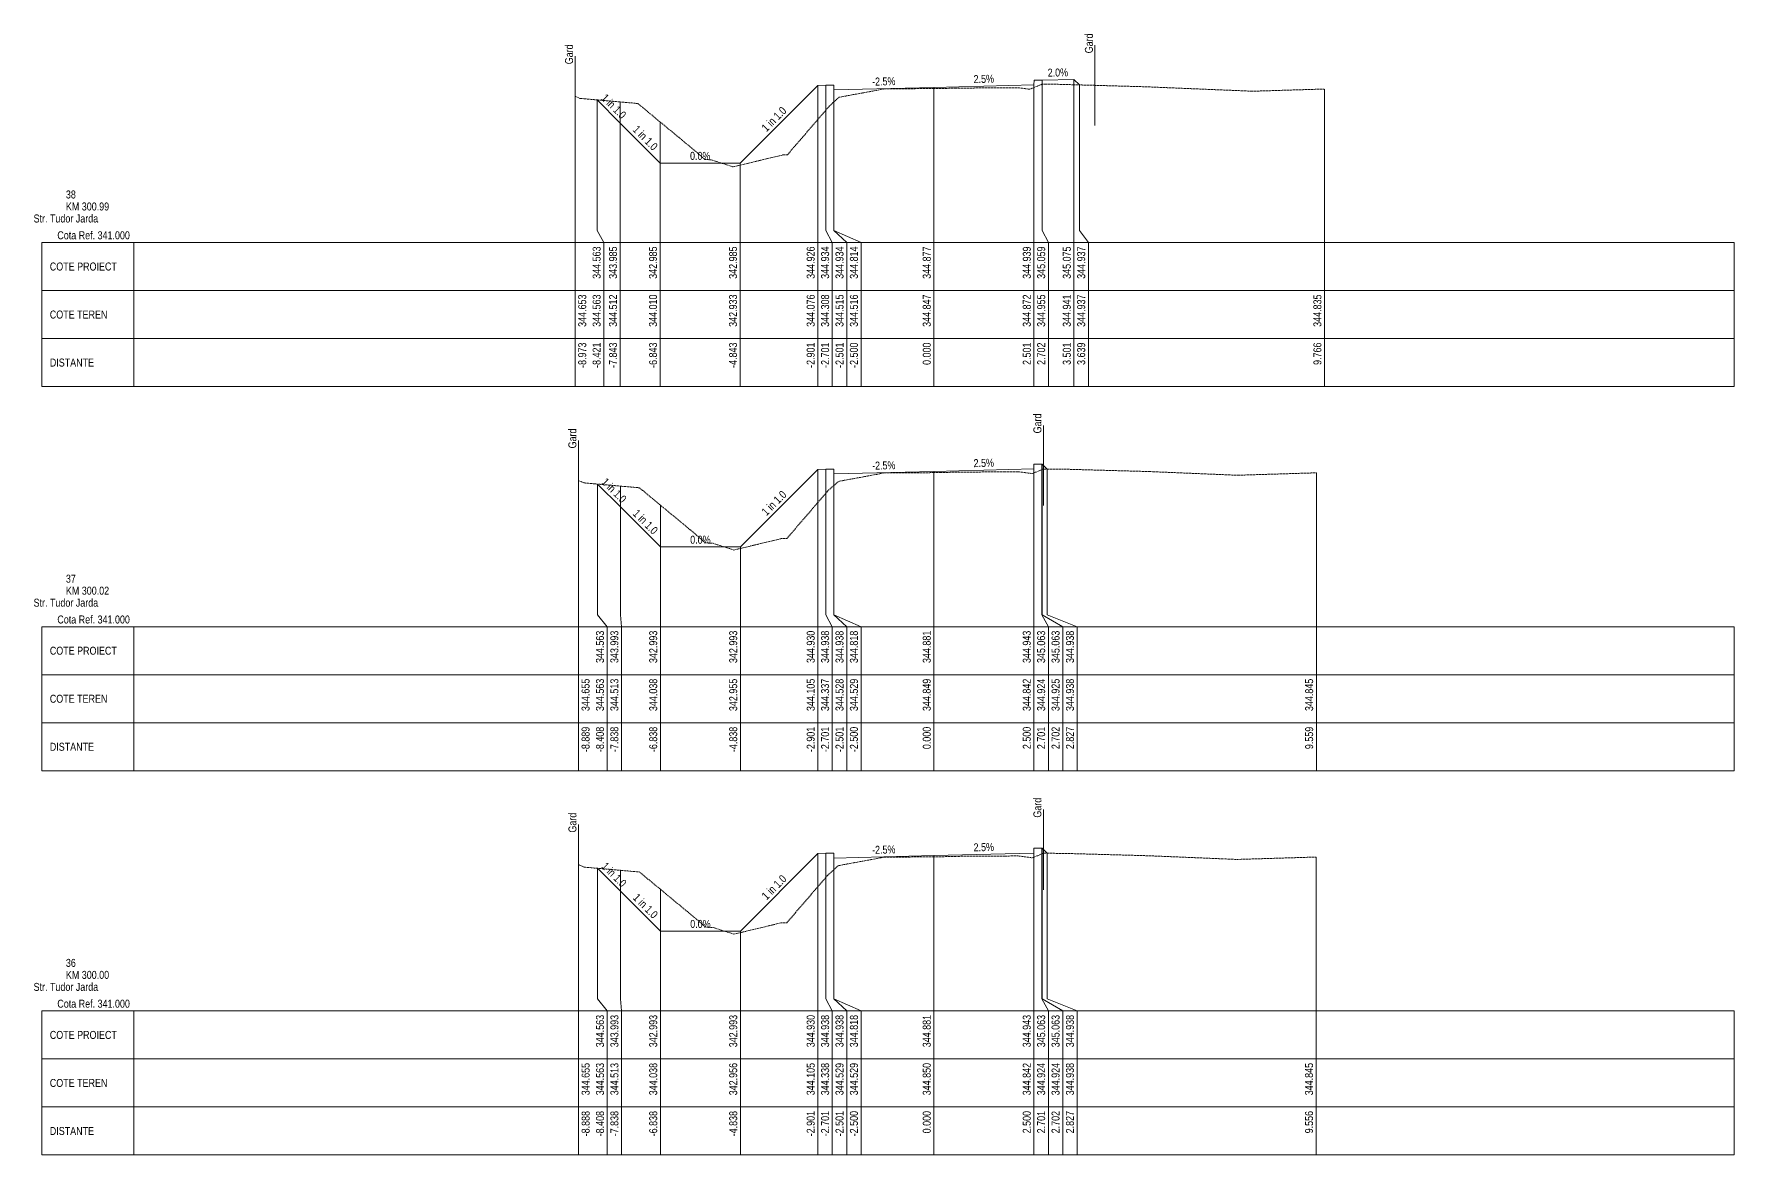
# Paper-space layout 'Str. Tudor Jarda-XS-1' of a CAD drawing. Extents: x 5 to 860, y 10 to 5944.
# Drawn here: x 5 to 430, y 3370 to 3650.1 of the extents above; entities that cross this region are included whole.
import ezdxf
from ezdxf.enums import TextEntityAlignment as Align

# ---------------------------------------------------------------- set-up
doc = ezdxf.new("R2010")
doc.units = 0
doc.linetypes.add('DASHED2', pattern=[0.375, 0.25, -0.125])
doc.layers.add('ARD-No Plot', color=1, linetype='Continuous', lineweight=0, plot=False)
for name, color, linetype, lineweight in [('DESIGN-TEXT', 7, 'Continuous', 0), ('EXISTING-TEXT', 7, 'Continuous', 0), ('LINES', 7, 'Continuous', 0), ('Text', 7, 'Continuous', 0), ('X-RL', 7, 'Continuous', 0), ('XPLOT-DESIGN', 5, 'Continuous', 0), ('XPLOT-EXISTING', 3, 'DASHED2', 0), ('XPLOT-GRADE', 7, 'Continuous', 0), ('XPLOT-KM', 7, 'Continuous', 0), ('XPLOT-TITLE', 7, 'Continuous', 0)]:
    doc.layers.add(name, color=color, linetype=linetype, lineweight=lineweight)
doc.styles.add('Arial', font='arial.ttf', dxfattribs={"width": 0.8})

psp = doc.layouts.new('Str. Tudor Jarda-XS-1')

# ---------------------------------------------------------------- linework, layer by layer
at = {"layer": 'LINES'}
for p, q in [((270.236, 3647.267), (270.236, 3627.267)), ((140.273, 3644.527), (140.273, 3624.527)), ((257.017, 3601), (257.017, 3638.593)), ((257.017, 3601), (257.017, 3638.593)), ((257.017, 3601), (257.017, 3638.593)), ((265.01, 3601), (265.01, 3638.752)), ((265.01, 3601), (265.01, 3638.752)), ((265.01, 3601), (265.01, 3638.752)), ((140.273, 3601), (140.273, 3634.527)), ((140.273, 3601), (140.273, 3634.527)), ((145.792, 3601), (145.792, 3633.629)), ((145.792, 3601), (145.792, 3633.629)), ((145.792, 3601), (145.792, 3633.629)), ((200.99, 3601), (200.99, 3637.262)), ((200.99, 3601), (200.99, 3637.262)), ((200.99, 3601), (200.99, 3637.262)), ((202.99, 3601), (202.99, 3637.342)), ((202.99, 3601), (202.99, 3637.342)), ((202.99, 3601), (202.99, 3637.342)), ((204.99, 3601), (204.99, 3637.342)), ((204.99, 3601), (204.99, 3637.342)), ((204.99, 3601), (204.99, 3637.342)), ((205, 3601), (205, 3636.142)), ((205, 3601), (205, 3636.142)), ((205, 3601), (205, 3636.142)), ((230, 3601), (230, 3636.767)), ((230, 3601), (230, 3636.767)), ((230, 3601), (230, 3636.767)), ((255.007, 3601), (255.007, 3637.393)), ((255.007, 3601), (255.007, 3637.393)), ((255.007, 3601), (255.007, 3637.393)), ((266.389, 3601), (266.389, 3637.373)), ((266.389, 3601), (266.389, 3637.373)), ((266.389, 3601), (266.389, 3637.373)), ((327.656, 3601), (327.656, 3636.348)), ((327.656, 3601), (327.656, 3636.348)), ((151.574, 3601), (151.574, 3633.12)), ((151.574, 3601), (151.574, 3633.12)), ((151.574, 3601), (151.574, 3633.12)), ((161.574, 3601), (161.574, 3628.099)), ((161.574, 3601), (161.574, 3628.099)), ((161.574, 3601), (161.574, 3628.099)), ((181.574, 3601), (181.574, 3617.847)), ((181.574, 3601), (181.574, 3617.847)), ((181.574, 3601), (181.574, 3617.847)), ((140.273, 3598), (140.273, 3601)), ((140.273, 3598), (140.273, 3601)), ((147.473, 3598), (145.792, 3601)), ((147.473, 3598), (145.792, 3601)), ((147.473, 3598), (145.792, 3601)), ((151.574, 3598), (151.574, 3601)), ((151.574, 3598), (151.574, 3601)), ((151.574, 3598), (151.574, 3601)), ((161.574, 3598), (161.574, 3601)), ((161.574, 3598), (161.574, 3601)), ((161.574, 3598), (161.574, 3601)), ((181.574, 3598), (181.574, 3601)), ((181.574, 3598), (181.574, 3601)), ((181.574, 3598), (181.574, 3601)), ((200.99, 3598), (200.99, 3601)), ((200.99, 3598), (200.99, 3601)), ((200.99, 3598), (200.99, 3601)), ((204.59, 3598), (202.99, 3601)), ((204.59, 3598), (202.99, 3601)), ((204.59, 3598), (202.99, 3601)), ((208.19, 3598), (204.99, 3601)), ((208.19, 3598), (204.99, 3601)), ((208.19, 3598), (204.99, 3601)), ((211.79, 3598), (205, 3601)), ((211.79, 3598), (205, 3601)), ((211.79, 3598), (205, 3601)), ((230, 3598), (230, 3601)), ((230, 3598), (230, 3601)), ((230, 3598), (230, 3601)), ((255.007, 3598), (255.007, 3601)), ((255.007, 3598), (255.007, 3601)), ((255.007, 3598), (255.007, 3601)), ((258.607, 3598), (257.017, 3601)), ((258.607, 3598), (257.017, 3601)), ((258.607, 3598), (257.017, 3601)), ((265.01, 3598), (265.01, 3601)), ((265.01, 3598), (265.01, 3601)), ((265.01, 3598), (265.01, 3601)), ((268.61, 3598), (266.389, 3601)), ((268.61, 3598), (266.389, 3601)), ((268.61, 3598), (266.389, 3601)), ((327.656, 3598), (327.656, 3601)), ((327.656, 3598), (327.656, 3601)), ((6.982, 3586), (6.982, 3598)), ((6.982, 3598), (30, 3598)), ((30, 3562), (30, 3598)), ((30, 3598), (430, 3598)), ((140.273, 3562), (140.273, 3598)), ((140.273, 3562), (140.273, 3598)), ((147.473, 3562), (147.473, 3598)), ((147.473, 3562), (147.473, 3598)), ((147.473, 3562), (147.473, 3598)), ((151.574, 3562), (151.574, 3598)), ((151.574, 3562), (151.574, 3598)), ((151.574, 3562), (151.574, 3598)), ((161.574, 3562), (161.574, 3598)), ((161.574, 3562), (161.574, 3598)), ((161.574, 3562), (161.574, 3598)), ((181.574, 3562), (181.574, 3598)), ((181.574, 3562), (181.574, 3598)), ((181.574, 3562), (181.574, 3598)), ((200.99, 3562), (200.99, 3598)), ((200.99, 3562), (200.99, 3598)), ((200.99, 3562), (200.99, 3598)), ((204.59, 3562), (204.59, 3598)), ((204.59, 3562), (204.59, 3598)), ((204.59, 3562), (204.59, 3598)), ((208.19, 3562), (208.19, 3598)), ((208.19, 3562), (208.19, 3598)), ((208.19, 3562), (208.19, 3598)), ((211.79, 3562), (211.79, 3598)), ((211.79, 3562), (211.79, 3598)), ((211.79, 3562), (211.79, 3598)), ((230, 3562), (230, 3598)), ((230, 3562), (230, 3598)), ((230, 3562), (230, 3598)), ((255.007, 3562), (255.007, 3598)), ((255.007, 3562), (255.007, 3598)), ((255.007, 3562), (255.007, 3598)), ((258.607, 3562), (258.607, 3598)), ((258.607, 3562), (258.607, 3598)), ((258.607, 3562), (258.607, 3598)), ((265.01, 3562), (265.01, 3598)), ((265.01, 3562), (265.01, 3598)), ((265.01, 3562), (265.01, 3598)), ((268.61, 3562), (268.61, 3598)), ((268.61, 3562), (268.61, 3598)), ((268.61, 3562), (268.61, 3598)), ((327.656, 3562), (327.656, 3598)), ((327.656, 3562), (327.656, 3598)), ((430, 3562), (430, 3598)), ((6.982, 3574), (6.982, 3586)), ((6.982, 3586), (30, 3586)), ((30, 3586), (6.982, 3586)), ((30, 3586), (430, 3586)), ((6.982, 3562), (6.982, 3574)), ((6.982, 3574), (30, 3574)), ((30, 3574), (6.982, 3574)), ((30, 3574), (430, 3574)), ((30, 3562), (6.982, 3562)), ((30, 3562), (430, 3562)), ((141.11, 3548.554), (141.11, 3528.554)), ((257.357, 3552.295), (257.357, 3532.295)), ((200.99, 3505), (200.99, 3541.302)), ((200.99, 3505), (200.99, 3541.302)), ((200.99, 3505), (200.99, 3541.302)), ((202.99, 3505), (202.99, 3541.382)), ((202.99, 3505), (202.99, 3541.382)), ((202.99, 3505), (202.99, 3541.382)), ((204.99, 3505), (204.99, 3541.382)), ((204.99, 3505), (204.99, 3541.382)), ((204.99, 3505), (204.99, 3541.382)), ((205, 3505), (205, 3540.182)), ((205, 3505), (205, 3540.182)), ((205, 3505), (205, 3540.182)), ((230, 3505), (230, 3540.807)), ((230, 3505), (230, 3540.807)), ((230, 3505), (230, 3540.807)), ((255, 3505), (255, 3541.432)), ((255, 3505), (255, 3541.432)), ((255, 3505), (255, 3541.432)), ((257.01, 3505), (257.01, 3542.632)), ((257.01, 3505), (257.01, 3542.632)), ((257.01, 3505), (257.01, 3542.632)), ((257.02, 3505), (257.02, 3542.632)), ((257.02, 3505), (257.02, 3542.632)), ((257.02, 3505), (257.02, 3542.632)), ((258.269, 3505), (258.269, 3541.382)), ((258.269, 3505), (258.269, 3541.382)), ((258.269, 3505), (258.269, 3541.382)), ((325.591, 3505), (325.591, 3540.447)), ((325.591, 3505), (325.591, 3540.447)), ((141.11, 3505), (141.11, 3538.554)), ((141.11, 3505), (141.11, 3538.554)), ((145.917, 3505), (145.917, 3537.629)), ((145.917, 3505), (145.917, 3537.629)), ((145.917, 3505), (145.917, 3537.629)), ((151.617, 3505), (151.617, 3537.127)), ((151.617, 3505), (151.617, 3537.127)), ((151.617, 3505), (151.617, 3537.127)), ((161.617, 3505), (161.617, 3532.376)), ((161.617, 3505), (161.617, 3532.376)), ((161.617, 3505), (161.617, 3532.376)), ((181.617, 3505), (181.617, 3521.929)), ((181.617, 3505), (181.617, 3521.929)), ((181.617, 3505), (181.617, 3521.929)), ((6.982, 3490), (6.982, 3502)), ((6.982, 3502), (30, 3502)), ((30, 3466), (30, 3502)), ((30, 3502), (430, 3502)), ((141.11, 3502), (141.11, 3505)), ((141.11, 3502), (141.11, 3505)), ((141.11, 3466), (141.11, 3502)), ((141.11, 3466), (141.11, 3502)), ((148.31, 3502), (145.917, 3505)), ((148.31, 3502), (145.917, 3505)), ((148.31, 3502), (145.917, 3505)), ((148.31, 3466), (148.31, 3502)), ((148.31, 3466), (148.31, 3502)), ((148.31, 3466), (148.31, 3502)), ((151.91, 3502), (151.617, 3505)), ((151.91, 3502), (151.617, 3505)), ((151.91, 3502), (151.617, 3505)), ((151.91, 3466), (151.91, 3502)), ((151.91, 3466), (151.91, 3502)), ((151.91, 3466), (151.91, 3502)), ((161.617, 3502), (161.617, 3505)), ((161.617, 3502), (161.617, 3505)), ((161.617, 3502), (161.617, 3505)), ((161.617, 3466), (161.617, 3502)), ((161.617, 3466), (161.617, 3502)), ((161.617, 3466), (161.617, 3502)), ((181.617, 3502), (181.617, 3505)), ((181.617, 3502), (181.617, 3505)), ((181.617, 3502), (181.617, 3505)), ((181.617, 3466), (181.617, 3502)), ((181.617, 3466), (181.617, 3502)), ((181.617, 3466), (181.617, 3502)), ((200.99, 3502), (200.99, 3505)), ((200.99, 3502), (200.99, 3505)), ((200.99, 3502), (200.99, 3505)), ((200.99, 3466), (200.99, 3502)), ((200.99, 3466), (200.99, 3502)), ((200.99, 3466), (200.99, 3502)), ((204.59, 3502), (202.99, 3505)), ((204.59, 3502), (202.99, 3505)), ((204.59, 3502), (202.99, 3505)), ((204.59, 3466), (204.59, 3502)), ((204.59, 3466), (204.59, 3502)), ((204.59, 3466), (204.59, 3502)), ((208.19, 3502), (204.99, 3505)), ((208.19, 3502), (204.99, 3505)), ((208.19, 3502), (204.99, 3505)), ((211.79, 3502), (205, 3505)), ((211.79, 3502), (205, 3505)), ((211.79, 3502), (205, 3505)), ((208.19, 3466), (208.19, 3502)), ((208.19, 3466), (208.19, 3502)), ((208.19, 3466), (208.19, 3502)), ((211.79, 3466), (211.79, 3502)), ((211.79, 3466), (211.79, 3502)), ((211.79, 3466), (211.79, 3502)), ((230, 3502), (230, 3505)), ((230, 3502), (230, 3505)), ((230, 3502), (230, 3505)), ((230, 3466), (230, 3502)), ((230, 3466), (230, 3502)), ((230, 3466), (230, 3502)), ((255, 3502), (255, 3505)), ((255, 3502), (255, 3505)), ((255, 3502), (255, 3505)), ((255, 3466), (255, 3502)), ((255, 3466), (255, 3502)), ((255, 3466), (255, 3502)), ((258.6, 3502), (257.01, 3505)), ((258.6, 3502), (257.01, 3505)), ((258.6, 3502), (257.01, 3505)), ((262.2, 3502), (257.02, 3505)), ((262.2, 3502), (257.02, 3505)), ((262.2, 3502), (257.02, 3505)), ((265.8, 3502), (258.269, 3505)), ((265.8, 3502), (258.269, 3505)), ((265.8, 3502), (258.269, 3505)), ((258.6, 3466), (258.6, 3502)), ((258.6, 3466), (258.6, 3502)), ((258.6, 3466), (258.6, 3502)), ((262.2, 3466), (262.2, 3502)), ((262.2, 3466), (262.2, 3502)), ((262.2, 3466), (262.2, 3502)), ((265.8, 3466), (265.8, 3502)), ((265.8, 3466), (265.8, 3502)), ((265.8, 3466), (265.8, 3502)), ((325.591, 3502), (325.591, 3505)), ((325.591, 3502), (325.591, 3505)), ((325.591, 3466), (325.591, 3502)), ((325.591, 3466), (325.591, 3502)), ((430, 3466), (430, 3502)), ((6.982, 3478), (6.982, 3490)), ((6.982, 3490), (30, 3490)), ((30, 3490), (6.982, 3490)), ((30, 3490), (430, 3490)), ((6.982, 3466), (6.982, 3478)), ((6.982, 3478), (30, 3478)), ((30, 3478), (6.982, 3478)), ((30, 3478), (430, 3478)), ((30, 3466), (6.982, 3466)), ((30, 3466), (430, 3466)), ((257.359, 3456.293), (257.359, 3436.293)), ((141.124, 3452.554), (141.124, 3432.554)), ((257.01, 3409), (257.01, 3446.632)), ((257.01, 3409), (257.01, 3446.632)), ((257.01, 3409), (257.01, 3446.632)), ((257.02, 3409), (257.02, 3446.633)), ((257.02, 3409), (257.02, 3446.633)), ((257.02, 3409), (257.02, 3446.633)), ((141.124, 3409), (141.124, 3442.554)), ((141.124, 3409), (141.124, 3442.554)), ((200.99, 3409), (200.99, 3445.302)), ((200.99, 3409), (200.99, 3445.302)), ((200.99, 3409), (200.99, 3445.302)), ((202.99, 3409), (202.99, 3445.382)), ((202.99, 3409), (202.99, 3445.382)), ((202.99, 3409), (202.99, 3445.382)), ((204.99, 3409), (204.99, 3445.382)), ((204.99, 3409), (204.99, 3445.382)), ((204.99, 3409), (204.99, 3445.382)), ((205, 3409), (205, 3444.182)), ((205, 3409), (205, 3444.182)), ((205, 3409), (205, 3444.182)), ((230, 3409), (230, 3444.807)), ((230, 3409), (230, 3444.807)), ((230, 3409), (230, 3444.807)), ((255, 3409), (255, 3445.432)), ((255, 3409), (255, 3445.432)), ((255, 3409), (255, 3445.432)), ((258.274, 3409), (258.274, 3445.378)), ((258.274, 3409), (258.274, 3445.378)), ((258.274, 3409), (258.274, 3445.378)), ((325.558, 3409), (325.558, 3444.449)), ((325.558, 3409), (325.558, 3444.449)), ((145.924, 3409), (145.924, 3441.629)), ((145.924, 3409), (145.924, 3441.629)), ((145.924, 3409), (145.924, 3441.629)), ((151.62, 3409), (151.62, 3441.127)), ((151.62, 3409), (151.62, 3441.127)), ((151.62, 3409), (151.62, 3441.127)), ((161.62, 3409), (161.62, 3436.378)), ((161.62, 3409), (161.62, 3436.378)), ((161.62, 3409), (161.62, 3436.378)), ((181.62, 3409), (181.62, 3425.933)), ((181.62, 3409), (181.62, 3425.933)), ((181.62, 3409), (181.62, 3425.933)), ((141.124, 3406), (141.124, 3409)), ((141.124, 3406), (141.124, 3409)), ((148.324, 3406), (145.924, 3409)), ((148.324, 3406), (145.924, 3409)), ((148.324, 3406), (145.924, 3409)), ((151.924, 3406), (151.62, 3409)), ((151.924, 3406), (151.62, 3409)), ((151.924, 3406), (151.62, 3409)), ((161.62, 3406), (161.62, 3409)), ((161.62, 3406), (161.62, 3409)), ((161.62, 3406), (161.62, 3409)), ((181.62, 3406), (181.62, 3409)), ((181.62, 3406), (181.62, 3409)), ((181.62, 3406), (181.62, 3409)), ((200.99, 3406), (200.99, 3409)), ((200.99, 3406), (200.99, 3409)), ((200.99, 3406), (200.99, 3409)), ((204.59, 3406), (202.99, 3409)), ((204.59, 3406), (202.99, 3409)), ((204.59, 3406), (202.99, 3409)), ((208.19, 3406), (204.99, 3409)), ((208.19, 3406), (204.99, 3409)), ((208.19, 3406), (204.99, 3409)), ((211.79, 3406), (205, 3409)), ((211.79, 3406), (205, 3409)), ((211.79, 3406), (205, 3409)), ((230, 3406), (230, 3409)), ((230, 3406), (230, 3409)), ((230, 3406), (230, 3409)), ((255, 3406), (255, 3409)), ((255, 3406), (255, 3409)), ((255, 3406), (255, 3409)), ((258.6, 3406), (257.01, 3409)), ((258.6, 3406), (257.01, 3409)), ((258.6, 3406), (257.01, 3409)), ((262.2, 3406), (257.02, 3409)), ((262.2, 3406), (257.02, 3409)), ((262.2, 3406), (257.02, 3409)), ((265.8, 3406), (258.274, 3409)), ((265.8, 3406), (258.274, 3409)), ((265.8, 3406), (258.274, 3409)), ((325.558, 3406), (325.558, 3409)), ((325.558, 3406), (325.558, 3409)), ((6.982, 3394), (6.982, 3406)), ((6.982, 3406), (30, 3406)), ((30, 3370), (30, 3406)), ((30, 3406), (430, 3406)), ((141.124, 3370), (141.124, 3406)), ((141.124, 3370), (141.124, 3406)), ((148.324, 3370), (148.324, 3406)), ((148.324, 3370), (148.324, 3406)), ((148.324, 3370), (148.324, 3406)), ((151.924, 3370), (151.924, 3406)), ((151.924, 3370), (151.924, 3406)), ((151.924, 3370), (151.924, 3406)), ((161.62, 3370), (161.62, 3406)), ((161.62, 3370), (161.62, 3406)), ((161.62, 3370), (161.62, 3406)), ((181.62, 3370), (181.62, 3406)), ((181.62, 3370), (181.62, 3406)), ((181.62, 3370), (181.62, 3406)), ((200.99, 3370), (200.99, 3406)), ((200.99, 3370), (200.99, 3406)), ((200.99, 3370), (200.99, 3406)), ((204.59, 3370), (204.59, 3406)), ((204.59, 3370), (204.59, 3406)), ((204.59, 3370), (204.59, 3406)), ((208.19, 3370), (208.19, 3406)), ((208.19, 3370), (208.19, 3406)), ((208.19, 3370), (208.19, 3406)), ((211.79, 3370), (211.79, 3406)), ((211.79, 3370), (211.79, 3406)), ((211.79, 3370), (211.79, 3406)), ((230, 3370), (230, 3406)), ((230, 3370), (230, 3406)), ((230, 3370), (230, 3406)), ((255, 3370), (255, 3406)), ((255, 3370), (255, 3406)), ((255, 3370), (255, 3406)), ((258.6, 3370), (258.6, 3406)), ((258.6, 3370), (258.6, 3406)), ((258.6, 3370), (258.6, 3406)), ((262.2, 3370), (262.2, 3406)), ((262.2, 3370), (262.2, 3406)), ((262.2, 3370), (262.2, 3406)), ((265.8, 3370), (265.8, 3406)), ((265.8, 3370), (265.8, 3406)), ((265.8, 3370), (265.8, 3406)), ((325.558, 3370), (325.558, 3406)), ((325.558, 3370), (325.558, 3406)), ((430, 3370), (430, 3406)), ((6.982, 3382), (6.982, 3394)), ((6.982, 3394), (30, 3394)), ((30, 3394), (6.982, 3394)), ((30, 3394), (430, 3394)), ((6.982, 3370), (6.982, 3382)), ((6.982, 3382), (30, 3382)), ((30, 3382), (6.982, 3382)), ((30, 3382), (430, 3382)), ((30, 3370), (6.982, 3370)), ((30, 3370), (430, 3370))]:
    psp.add_line(p, q, dxfattribs=at)
at = {"layer": 'XPLOT-DESIGN'}
for p, q in [((255.007, 3637.393), (255.017, 3638.593)), ((255.017, 3638.593), (257.017, 3638.593)), ((257.017, 3638.593), (265.01, 3638.752)), ((265.01, 3638.752), (266.389, 3637.373)), ((145.792, 3633.629), (151.574, 3627.847)), ((181.574, 3617.847), (200.99, 3637.262)), ((200.99, 3637.262), (202.99, 3637.342)), ((202.99, 3637.342), (204.99, 3637.342)), ((204.99, 3637.342), (205, 3636.142)), ((205, 3636.142), (230, 3636.767)), ((230, 3636.767), (255.007, 3637.393)), ((151.574, 3627.847), (161.574, 3617.847)), ((161.574, 3617.847), (181.574, 3617.847)), ((181.617, 3521.929), (200.99, 3541.302)), ((200.99, 3541.302), (202.99, 3541.382)), ((202.99, 3541.382), (204.99, 3541.382)), ((204.99, 3541.382), (205, 3540.182)), ((205, 3540.182), (230, 3540.807)), ((230, 3540.807), (255, 3541.432)), ((255, 3541.432), (255.01, 3542.632)), ((255.01, 3542.632), (257.01, 3542.632)), ((257.01, 3542.632), (257.02, 3542.632)), ((257.02, 3542.632), (258.269, 3541.382)), ((145.917, 3537.629), (151.617, 3531.929)), ((151.617, 3531.929), (161.617, 3521.929)), ((161.617, 3521.929), (181.617, 3521.929)), ((255, 3445.432), (255.01, 3446.632)), ((255.01, 3446.632), (257.01, 3446.632)), ((257.01, 3446.632), (257.02, 3446.633)), ((257.02, 3446.633), (258.274, 3445.378)), ((181.62, 3425.933), (200.99, 3445.302)), ((200.99, 3445.302), (202.99, 3445.382)), ((202.99, 3445.382), (204.99, 3445.382)), ((204.99, 3445.382), (205, 3444.182)), ((205, 3444.182), (230, 3444.807)), ((230, 3444.807), (255, 3445.432)), ((145.924, 3441.629), (151.62, 3435.933)), ((151.62, 3435.933), (161.62, 3425.933)), ((161.62, 3425.933), (181.62, 3425.933))]:
    psp.add_line(p, q, dxfattribs=at)
at = {"layer": 'XPLOT-EXISTING'}
for p, q in [((140.273, 3634.527), (141.44, 3634.012)), ((141.44, 3634.012), (145.792, 3633.629)), ((145.792, 3633.629), (151.574, 3633.12)), ((205, 3633.164), (206.239, 3634.285)), ((206.239, 3634.285), (215.648, 3636.012)), ((215.648, 3636.012), (217.545, 3636.383)), ((217.545, 3636.383), (230, 3636.468)), ((230, 3636.468), (232.311, 3636.484)), ((230, 3636.468), (230, 3636.468)), ((232.311, 3636.484), (235.66, 3636.575)), ((235.66, 3636.575), (248.333, 3636.654)), ((248.333, 3636.654), (251.05, 3636.686)), ((251.05, 3636.686), (253.94, 3636.289)), ((253.94, 3636.289), (255.007, 3636.725)), ((255.007, 3636.725), (257.017, 3637.546)), ((257.017, 3637.546), (257.144, 3637.598)), ((257.144, 3637.598), (258.081, 3637.602)), ((258.081, 3637.602), (265.01, 3637.411)), ((265.01, 3637.411), (266.389, 3637.373)), ((266.389, 3637.373), (270.236, 3637.267)), ((270.236, 3637.267), (282.715, 3636.917)), ((282.715, 3636.917), (309.655, 3635.799)), ((309.655, 3635.799), (327.656, 3636.348)), ((151.574, 3633.12), (155.969, 3632.733)), ((155.969, 3632.733), (161.574, 3628.099)), ((200.99, 3628.761), (202.99, 3631.083)), ((202.99, 3631.083), (204.01, 3632.267)), ((204.01, 3632.267), (204.99, 3633.155)), ((204.99, 3633.155), (205, 3633.164)), ((161.574, 3628.099), (170.956, 3620.345)), ((193.366, 3619.908), (200.99, 3628.761)), ((170.956, 3620.345), (172.739, 3618.759)), ((172.739, 3618.759), (174.321, 3618.658)), ((174.321, 3618.658), (179.795, 3616.899)), ((179.795, 3616.899), (181.574, 3617.326)), ((181.574, 3617.326), (192.199, 3619.875)), ((192.199, 3619.875), (193.366, 3619.908)), ((215.094, 3539.951), (217.433, 3540.409)), ((217.433, 3540.409), (230, 3540.495)), ((230, 3540.495), (231.52, 3540.505)), ((230, 3540.495), (230, 3540.495)), ((231.52, 3540.505), (235.64, 3540.616)), ((235.64, 3540.616), (247.722, 3540.692)), ((247.722, 3540.692), (251.041, 3540.731)), ((251.041, 3540.731), (254.57, 3540.246)), ((254.57, 3540.246), (255, 3540.422)), ((255, 3540.422), (257.01, 3541.243)), ((257.01, 3541.243), (257.02, 3541.247)), ((257.02, 3541.247), (257.357, 3541.385)), ((257.357, 3541.385), (258.269, 3541.382)), ((258.269, 3541.382), (262.156, 3541.371)), ((262.156, 3541.371), (283.594, 3540.77)), ((283.594, 3540.77), (305.862, 3539.846)), ((305.862, 3539.846), (325.591, 3540.447)), ((141.11, 3538.554), (142.529, 3537.928)), ((142.529, 3537.928), (145.917, 3537.629)), ((145.917, 3537.629), (151.617, 3537.127)), ((151.617, 3537.127), (156.376, 3536.708)), ((156.376, 3536.708), (161.617, 3532.376)), ((202.99, 3535.372), (203.382, 3535.827)), ((203.382, 3535.827), (204.99, 3537.283)), ((204.99, 3537.283), (205, 3537.292)), ((205, 3537.292), (206.117, 3538.303)), ((206.117, 3538.303), (215.094, 3539.951)), ((161.617, 3532.376), (170.66, 3524.901)), ((193.231, 3524.041), (200.99, 3533.05)), ((200.99, 3533.05), (202.99, 3535.372)), ((170.66, 3524.901), (172.839, 3522.964)), ((181.617, 3521.554), (191.818, 3524.001)), ((191.818, 3524.001), (193.231, 3524.041)), ((172.839, 3522.964), (174.771, 3522.84)), ((174.771, 3522.84), (179.991, 3521.164)), ((179.991, 3521.164), (181.617, 3521.554)), ((141.124, 3442.554), (142.547, 3441.926)), ((205, 3441.294), (206.115, 3442.304)), ((206.115, 3442.304), (215.085, 3443.95)), ((215.085, 3443.95), (217.432, 3444.409)), ((217.432, 3444.409), (230, 3444.495)), ((230, 3444.495), (231.507, 3444.505)), ((230, 3444.495), (230, 3444.495)), ((231.507, 3444.505), (235.64, 3444.617)), ((235.64, 3444.617), (247.712, 3444.693)), ((247.712, 3444.693), (251.04, 3444.731)), ((251.04, 3444.731), (254.58, 3444.246)), ((254.58, 3444.246), (255, 3444.417)), ((255, 3444.417), (257.01, 3445.238)), ((257.01, 3445.238), (257.02, 3445.242)), ((257.02, 3445.242), (257.359, 3445.381)), ((257.359, 3445.381), (258.274, 3445.378)), ((258.274, 3445.378), (262.245, 3445.367)), ((262.245, 3445.367), (283.608, 3444.768)), ((283.608, 3444.768), (305.8, 3443.846)), ((305.8, 3443.846), (325.558, 3444.449)), ((142.547, 3441.926), (145.924, 3441.629)), ((145.924, 3441.629), (151.62, 3441.127)), ((151.62, 3441.127), (156.383, 3440.707)), ((156.383, 3440.707), (161.62, 3436.378)), ((200.99, 3437.055), (202.99, 3439.377)), ((202.99, 3439.377), (203.371, 3439.82)), ((203.371, 3439.82), (204.99, 3441.285)), ((204.99, 3441.285), (205, 3441.294)), ((161.62, 3436.378), (170.656, 3428.91)), ((193.229, 3428.043), (200.99, 3437.055)), ((170.656, 3428.91), (172.841, 3426.967)), ((172.841, 3426.967), (174.779, 3426.843)), ((174.779, 3426.843), (179.994, 3425.168)), ((179.994, 3425.168), (181.62, 3425.558)), ((181.62, 3425.558), (191.812, 3428.003)), ((191.812, 3428.003), (193.229, 3428.043))]:
    psp.add_line(p, q, dxfattribs=at)

# ---------------------------------------------------------------- texts
at = {"layer": 'ARD-No Plot', "style": 'Arial', "width": 0.8}
for p in [(13, 3603), (13, 3507), (13, 3411)]:
    psp.add_text('Str. Tudor Jarda', height=2, dxfattribs=at).set_placement(p, align=Align.CENTER)
at = {"layer": 'DESIGN-TEXT', "style": 'Arial', "width": 0.8}
for s, p in [('344.563', (146.673, 3597)), ('343.985', (150.774, 3597)), ('342.985', (160.774, 3597)), ('342.985', (180.774, 3597)), ('344.926', (200.19, 3597)), ('344.934', (203.79, 3597)), ('344.934', (207.39, 3597)), ('344.814', (210.99, 3597)), ('344.877', (229.2, 3597)), ('344.939', (254.207, 3597)), ('345.059', (257.807, 3597)), ('345.075', (264.21, 3597)), ('344.937', (267.81, 3597)), ('344.563', (147.51, 3501)), ('343.993', (151.11, 3501)), ('342.993', (160.817, 3501)), ('342.993', (180.817, 3501)), ('344.930', (200.19, 3501)), ('344.938', (203.79, 3501)), ('344.938', (207.39, 3501)), ('344.818', (210.99, 3501)), ('344.881', (229.2, 3501)), ('344.943', (254.2, 3501)), ('345.063', (257.8, 3501)), ('345.063', (261.4, 3501)), ('344.938', (265, 3501)), ('344.563', (147.524, 3405)), ('343.993', (151.124, 3405)), ('342.993', (160.82, 3405)), ('342.993', (180.82, 3405)), ('344.930', (200.19, 3405)), ('344.938', (203.79, 3405)), ('344.938', (207.39, 3405)), ('344.818', (210.99, 3405)), ('344.881', (229.2, 3405)), ('344.943', (254.2, 3405)), ('345.063', (257.8, 3405)), ('345.063', (261.4, 3405)), ('344.938', (265, 3405))]:
    psp.add_text(s, height=2, rotation=90, dxfattribs=at).set_placement(p, align=Align.RIGHT)
at = {"layer": 'EXISTING-TEXT', "style": 'Arial', "width": 0.8}
for s, p in [('344.653', (143.073, 3585)), ('344.563', (146.673, 3585)), ('344.512', (150.774, 3585)), ('344.010', (160.774, 3585)), ('342.933', (180.774, 3585)), ('344.076', (200.19, 3585)), ('344.308', (203.79, 3585)), ('344.515', (207.39, 3585)), ('344.516', (210.99, 3585)), ('344.847', (229.2, 3585)), ('344.847', (229.2, 3585)), ('344.872', (254.207, 3585)), ('344.955', (257.807, 3585)), ('344.941', (264.21, 3585)), ('344.937', (267.81, 3585)), ('344.835', (326.856, 3585)), ('344.655', (143.91, 3489)), ('344.563', (147.51, 3489)), ('344.513', (151.11, 3489)), ('344.038', (160.817, 3489)), ('342.955', (180.817, 3489)), ('344.105', (200.19, 3489)), ('344.337', (203.79, 3489)), ('344.528', (207.39, 3489)), ('344.529', (210.99, 3489)), ('344.849', (229.2, 3489)), ('344.849', (229.2, 3489)), ('344.842', (254.2, 3489)), ('344.924', (257.8, 3489)), ('344.925', (261.4, 3489)), ('344.938', (265, 3489)), ('344.845', (324.791, 3489)), ('344.655', (143.924, 3393)), ('344.563', (147.524, 3393)), ('344.513', (151.124, 3393)), ('344.038', (160.82, 3393)), ('342.956', (180.82, 3393)), ('344.105', (200.19, 3393)), ('344.338', (203.79, 3393)), ('344.529', (207.39, 3393)), ('344.529', (210.99, 3393)), ('344.850', (229.2, 3393)), ('344.850', (229.2, 3393)), ('344.842', (254.2, 3393)), ('344.924', (257.8, 3393)), ('344.924', (261.4, 3393)), ('344.938', (265, 3393)), ('344.845', (324.758, 3393))]:
    psp.add_text(s, height=2, rotation=90, dxfattribs=at).set_placement(p, align=Align.RIGHT)
at = {"layer": 'Text', "style": 'Arial', "width": 0.8}
for p in [(139.773, 3642.527), (269.736, 3645.267), (256.857, 3550.295), (140.61, 3546.554), (140.624, 3450.554), (256.859, 3454.293)]:
    psp.add_text('Gard', height=2, rotation=90, dxfattribs=at).set_placement(p)
for s, p in [('-8.973', (143.073, 3573)), ('-8.973', (143.073, 3573)), ('-8.421', (146.673, 3573)), ('-8.421', (146.673, 3573)), ('-8.421', (146.673, 3573)), ('-7.843', (150.774, 3573)), ('-7.843', (150.774, 3573)), ('-7.843', (150.774, 3573)), ('-6.843', (160.774, 3573)), ('-6.843', (160.774, 3573)), ('-6.843', (160.774, 3573)), ('-4.843', (180.774, 3573)), ('-4.843', (180.774, 3573)), ('-4.843', (180.774, 3573)), ('-2.901', (200.19, 3573)), ('-2.901', (200.19, 3573)), ('-2.901', (200.19, 3573)), ('-2.701', (203.79, 3573)), ('-2.701', (203.79, 3573)), ('-2.701', (203.79, 3573)), ('-2.501', (207.39, 3573)), ('-2.501', (207.39, 3573)), ('-2.501', (207.39, 3573)), ('-2.500', (210.99, 3573)), ('-2.500', (210.99, 3573)), ('-2.500', (210.99, 3573)), ('0.000', (229.2, 3573)), ('0.000', (229.2, 3573)), ('0.000', (229.2, 3573)), ('2.501', (254.207, 3573)), ('2.501', (254.207, 3573)), ('2.501', (254.207, 3573)), ('2.702', (257.807, 3573)), ('2.702', (257.807, 3573)), ('2.702', (257.807, 3573)), ('3.501', (264.21, 3573)), ('3.501', (264.21, 3573)), ('3.501', (264.21, 3573)), ('3.639', (267.81, 3573)), ('3.639', (267.81, 3573)), ('3.639', (267.81, 3573)), ('9.766', (326.856, 3573)), ('9.766', (326.856, 3573)), ('-8.889', (143.91, 3477)), ('-8.889', (143.91, 3477)), ('-8.408', (147.51, 3477)), ('-8.408', (147.51, 3477)), ('-8.408', (147.51, 3477)), ('-7.838', (151.11, 3477)), ('-7.838', (151.11, 3477)), ('-7.838', (151.11, 3477)), ('-6.838', (160.817, 3477)), ('-6.838', (160.817, 3477)), ('-6.838', (160.817, 3477)), ('-4.838', (180.817, 3477)), ('-4.838', (180.817, 3477)), ('-4.838', (180.817, 3477)), ('-2.901', (200.19, 3477)), ('-2.901', (200.19, 3477)), ('-2.901', (200.19, 3477)), ('-2.701', (203.79, 3477)), ('-2.701', (203.79, 3477)), ('-2.701', (203.79, 3477)), ('-2.501', (207.39, 3477)), ('-2.501', (207.39, 3477)), ('-2.501', (207.39, 3477)), ('-2.500', (210.99, 3477)), ('-2.500', (210.99, 3477)), ('-2.500', (210.99, 3477)), ('0.000', (229.2, 3477)), ('0.000', (229.2, 3477)), ('0.000', (229.2, 3477)), ('2.500', (254.2, 3477)), ('2.500', (254.2, 3477)), ('2.500', (254.2, 3477)), ('2.701', (257.8, 3477)), ('2.701', (257.8, 3477)), ('2.701', (257.8, 3477)), ('2.702', (261.4, 3477)), ('2.702', (261.4, 3477)), ('2.702', (261.4, 3477)), ('2.827', (265, 3477)), ('2.827', (265, 3477)), ('2.827', (265, 3477)), ('9.559', (324.791, 3477)), ('9.559', (324.791, 3477)), ('-8.888', (143.924, 3381)), ('-8.888', (143.924, 3381)), ('-8.408', (147.524, 3381)), ('-8.408', (147.524, 3381)), ('-8.408', (147.524, 3381)), ('-7.838', (151.124, 3381)), ('-7.838', (151.124, 3381)), ('-7.838', (151.124, 3381)), ('-6.838', (160.82, 3381)), ('-6.838', (160.82, 3381)), ('-6.838', (160.82, 3381)), ('-4.838', (180.82, 3381)), ('-4.838', (180.82, 3381)), ('-4.838', (180.82, 3381)), ('-2.901', (200.19, 3381)), ('-2.901', (200.19, 3381)), ('-2.901', (200.19, 3381)), ('-2.701', (203.79, 3381)), ('-2.701', (203.79, 3381)), ('-2.701', (203.79, 3381)), ('-2.501', (207.39, 3381)), ('-2.501', (207.39, 3381)), ('-2.501', (207.39, 3381)), ('-2.500', (210.99, 3381)), ('-2.500', (210.99, 3381)), ('-2.500', (210.99, 3381)), ('0.000', (229.2, 3381)), ('0.000', (229.2, 3381)), ('0.000', (229.2, 3381)), ('2.500', (254.2, 3381)), ('2.500', (254.2, 3381)), ('2.500', (254.2, 3381)), ('2.701', (257.8, 3381)), ('2.701', (257.8, 3381)), ('2.701', (257.8, 3381)), ('2.702', (261.4, 3381)), ('2.702', (261.4, 3381)), ('2.702', (261.4, 3381)), ('2.827', (265, 3381)), ('2.827', (265, 3381)), ('2.827', (265, 3381)), ('9.556', (324.758, 3381)), ('9.556', (324.758, 3381))]:
    psp.add_text(s, height=2, rotation=90, dxfattribs=at).set_placement(p, align=Align.RIGHT)
at = {"layer": 'X-RL', "style": 'Arial', "width": 0.8}
for p in [(29, 3598.8), (29, 3502.8), (29, 3406.8)]:
    psp.add_text('Cota Ref. 341.000', height=2, dxfattribs=at).set_placement(p, align=Align.RIGHT)
at = {"layer": 'XPLOT-GRADE', "style": 'Arial', "width": 0.8}
for s, rotation, p in [('-2.5%', 1.4321, (217.48, 3637.255)), ('2.5%', 1.4321, (242.484, 3637.88)), ('2.0%', 1.14576, (260.997, 3639.472)), ('1 in 1.0', 315, (149.249, 3631.304)), ('1 in 1.0', 45, (190.716, 3628.12)), ('1 in 1.0', 315, (157.14, 3623.412)), ('0.0%', 0, (171.574, 3618.647)), ('-2.5%', 1.4321, (217.48, 3541.294)), ('2.5%', 1.4321, (242.48, 3541.919)), ('1 in 1.0', 315, (149.333, 3535.345)), ('1 in 1.0', 45, (190.738, 3532.181)), ('1 in 1.0', 315, (157.183, 3527.495)), ('0.0%', 0, (171.617, 3522.729)), ('-2.5%', 1.4321, (217.48, 3445.295)), ('2.5%', 1.4321, (242.48, 3445.92)), ('1 in 1.0', 315, (149.338, 3439.346)), ('1 in 1.0', 45, (190.74, 3436.183)), ('1 in 1.0', 315, (157.186, 3431.498)), ('0.0%', 0, (171.62, 3426.733))]:
    psp.add_text(s, height=2, rotation=rotation, dxfattribs=at).set_placement(p, align=Align.CENTER)
at = {"layer": 'XPLOT-KM', "style": 'Arial', "width": 0.8}
for s, p in [('38', (13, 3609)), ('KM 300.99', (13, 3606)), ('37', (13, 3513)), ('KM 300.02', (13, 3510)), ('36', (13, 3417)), ('KM 300.00', (13, 3414))]:
    psp.add_text(s, height=2, dxfattribs=at).set_placement(p)
at = {"layer": 'XPLOT-TITLE', "style": 'Arial', "width": 0.8}
for s, p in [('COTE PROIECT', (8.982, 3591)), ('COTE TEREN', (8.982, 3579)), ('DISTANTE', (8.982, 3567)), ('COTE PROIECT', (8.982, 3495)), ('COTE TEREN', (8.982, 3483)), ('DISTANTE', (8.982, 3471)), ('COTE PROIECT', (8.982, 3399)), ('COTE TEREN', (8.982, 3387)), ('DISTANTE', (8.982, 3375))]:
    psp.add_text(s, height=2, dxfattribs=at).set_placement(p)

doc.saveas('drawing.dxf')
